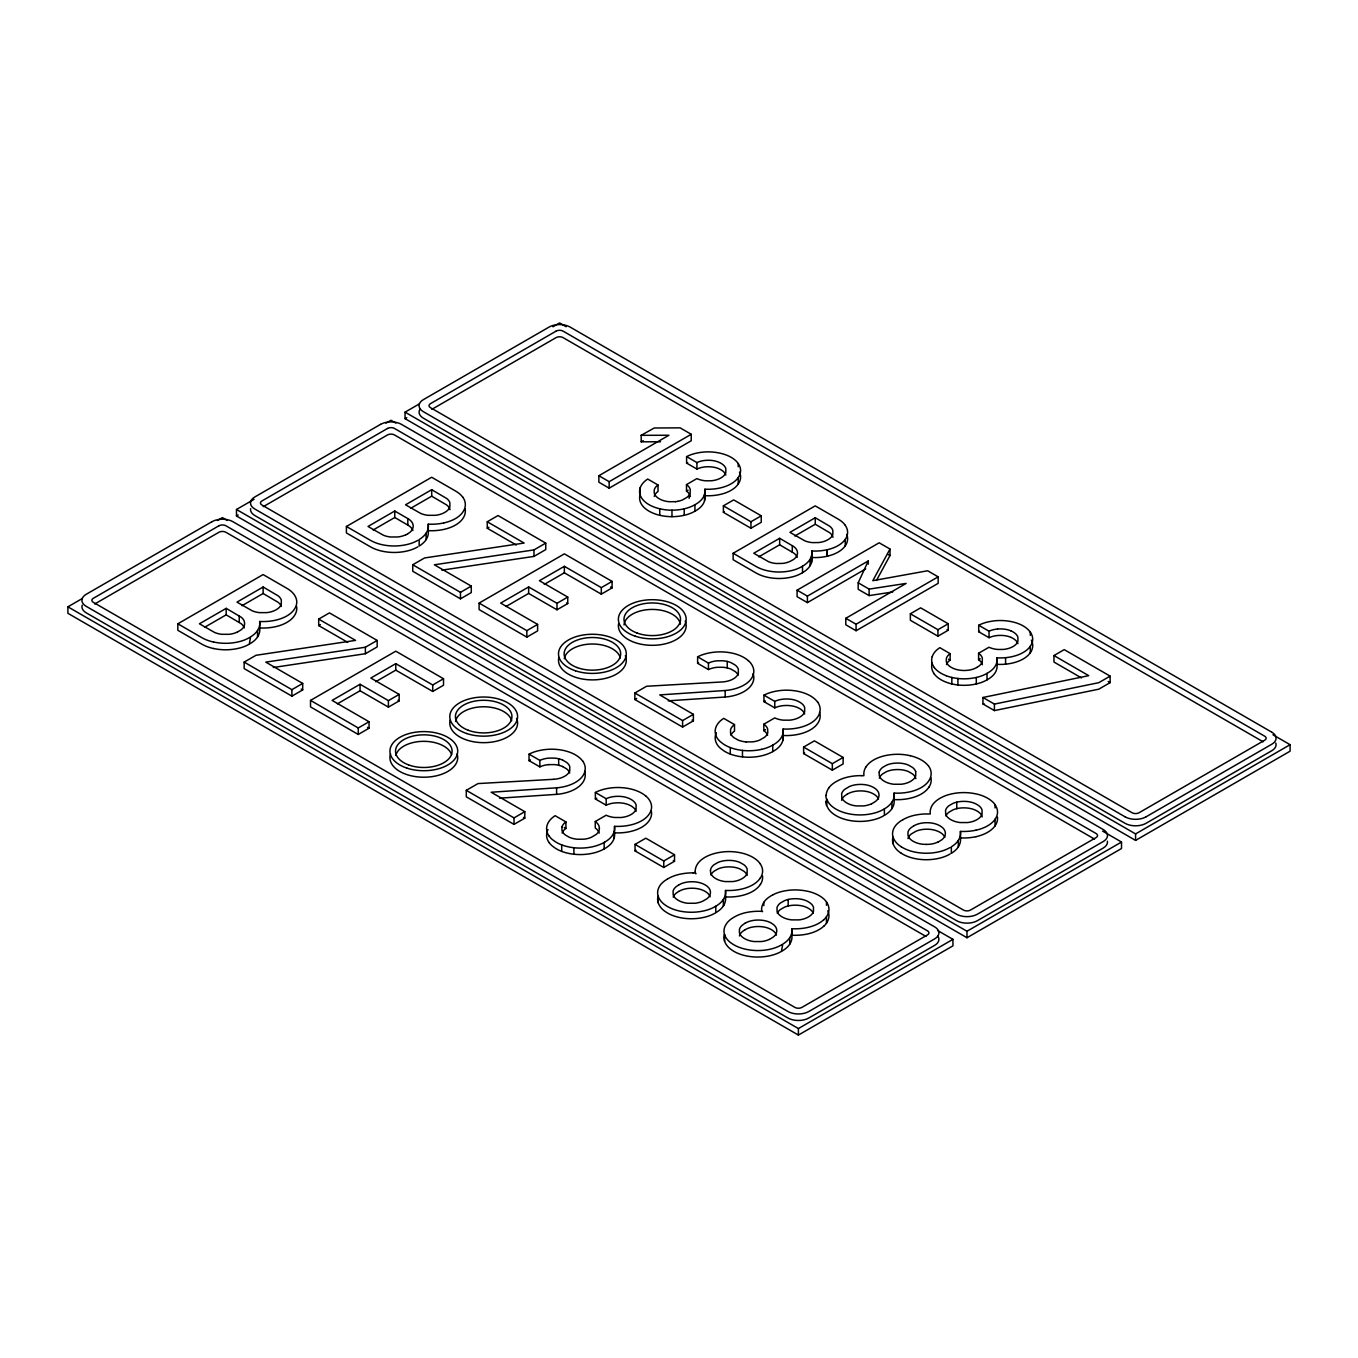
<?xml version="1.0" encoding="UTF-8"?>
<svg xmlns="http://www.w3.org/2000/svg" width="1358" height="1358" viewBox="0 0 1358 1358"><rect width="100%" height="100%" fill="white"/><g stroke="black" fill="none" stroke-linecap="round" stroke-linejoin="round"><path stroke-width="1.5" d="M599.404 828.278L599.217 829.891A17.875 10.321 0 0 1 598.08 832.403A17.586 10.151 0 0 1 595.856 834.661L591.29 837.326A17.45 10.066 0 0 1 583.974 839.193L577.49 839.244A17.926 10.355 0 0 1 569.291 837.275L565.369 835A17.62 10.185 0 0 1 561.957 830.264L561.974 827.056M879.203 772.142L879.203 775.367A17.79 10.27 0 0 0 880.374 777.862A17.739 10.236 0 0 0 882.598 780.103L883.158 780.527A20.557 11.866 0 0 0 885.11 781.699L886.519 782.378A17.654 10.185 0 0 0 893.819 784.245L901.22 784.245A17.586 10.151 0 0 0 908.536 782.378L909.249 782.055A20.489 11.832 0 0 0 911.286 780.935L912.457 780.103A17.637 10.185 0 0 0 915.699 775.893L915.699 771.616M811.863 551.009L811.931 558.715A32.371 18.689 0 0 1 811.643 562.008L811.524 562.467A34.408 19.878 0 0 1 810.098 565.709L810.098 559.224A34.408 19.878 0 0 0 811.524 555.982L811.643 555.507A32.371 18.689 0 0 0 811.931 552.231L811.863 551.009L814.002 551.059A33.254 19.199 0 0 0 826.852 549.82L827.65 549.65M639.991 488.354A32.864 18.978 0 0 0 641.961 498.522A32.117 18.537 0 0 0 654.115 507.06A30.776 17.773 0 0 0 659.75 508.792A33.118 19.114 0 0 0 671.972 510.201L672.753 510.167A33.322 19.233 0 0 0 684.211 508.826A31.862 18.401 0 0 0 694.906 504.735L695.551 504.378A31.387 18.112 0 0 0 703.172 497.435A34.578 19.963 0 0 0 704.564 494.193L704.666 493.735A32.286 18.639 0 0 0 704.972 490.442L704.887 489.219L707.026 489.27A32.864 18.978 0 0 0 720.64 487.845A31.794 18.35 0 0 0 738.175 477.626A33.254 19.199 0 0 0 740.602 470.564A33.203 19.165 0 0 0 738.209 463.502A31.557 18.214 0 0 0 720.402 453.266A33.441 19.301 0 0 0 708.146 451.858A33.492 19.335 0 0 0 695.89 453.283A31.132 17.977 0 0 0 687.674 456.084L686.605 456.611L686.605 463.095L696.926 469.053A17.535 10.117 0 0 1 702.069 467.373A17.62 10.168 0 0 1 705.464 466.88L706.347 466.812A19.929 11.509 0 0 1 709.996 466.796L710.879 466.863A17.06 9.845 0 0 1 718.874 468.731L720.249 469.393A19.606 11.322 0 0 1 722.133 470.53L722.677 470.937A17.094 9.862 0 0 1 725.817 475.011M640.348 493.956A34.408 19.861 0 0 0 640.178 494.397L640.042 494.838A32.864 18.978 0 0 0 641.961 505.006A32.117 18.537 0 0 0 654.115 513.562A30.776 17.773 0 0 0 659.75 515.293A33.118 19.114 0 0 0 671.972 516.685L672.753 516.668A33.322 19.233 0 0 0 684.211 515.31A31.862 18.401 0 0 0 694.906 511.236L695.551 510.88A31.387 18.112 0 0 0 703.172 503.92A34.578 19.963 0 0 0 704.564 500.678L704.666 500.219A32.286 18.639 0 0 0 704.972 496.943L704.887 489.219M640.042 488.354L640.178 487.912A34.408 19.861 0 0 1 641.961 484.416A31.302 18.061 0 0 1 647.732 479.051L658.019 485.01L658.019 491.494A17.552 10.134 0 0 0 655.388 494.006A17.128 9.879 0 0 0 654.25 496.434M892.766 591.969L869.12 595.602L858.188 589.304L858.188 582.803L868.288 560.922L807.399 596.128L807.399 602.612L797.095 596.671L797.095 590.17L879.169 542.793L889.999 549.039L889.999 555.524L876.436 580.477M889.999 549.039L872.804 580.681L927.633 570.767L938.157 576.844L938.157 583.346L856.083 630.723L845.796 624.782L845.796 618.297L906.142 583.414L869.12 589.117L858.188 582.803M715.208 906.567L715.7 906.278A33.543 19.368 0 0 0 723.39 899.42L723.678 898.945M715.802 906.227L715.802 912.712A33.543 19.368 0 0 0 723.39 905.922L723.678 905.447M894.09 793.123L894.175 800.847A34.663 20.014 0 0 1 892.24 808.112L891.968 808.587A33.543 19.368 0 0 1 884.381 815.377L884.381 808.893A33.543 19.368 0 0 0 891.968 802.103L892.257 801.627A34.663 20.014 0 0 0 894.192 794.362L894.09 793.123L896.229 793.174A34.527 19.929 0 0 0 909.605 791.901A32.982 19.046 0 0 0 928.94 780.612A34.527 19.946 0 0 0 928.702 766.184M213.579 648.513A34.748 20.064 0 0 0 225.496 649.803A34.052 19.657 0 0 0 238.94 648.207A31.37 18.112 0 0 0 244.729 646.374A33.967 19.606 0 0 0 249.278 644.15L250.585 636.902A33.475 19.318 0 0 0 257.562 630.485L257.85 630.01A34.612 19.98 0 0 0 259.785 622.745L259.684 621.506L261.822 621.557A34.493 19.912 0 0 0 275.199 620.283A32.982 19.046 0 0 0 294.533 608.995A34.527 19.946 0 0 0 296.774 602.12A34.561 19.963 0 0 0 294.296 594.77A32.779 18.927 0 0 0 286.945 588.354L263.096 574.57L177.83 623.797L177.83 630.299L201.697 644.065A33.186 19.165 0 0 0 213.562 648.53M249.957 643.76L250.585 643.386A33.475 19.318 0 0 0 257.562 636.97L257.85 636.495A34.612 19.98 0 0 0 259.785 629.229L259.684 621.506M428.262 524.188L428.33 531.895A34.612 19.98 0 0 1 426.412 539.16L426.123 539.635A33.475 19.318 0 0 1 419.164 546.069L419.164 539.567A33.475 19.318 0 0 0 426.14 533.151L426.429 532.676A34.612 19.98 0 0 0 428.364 525.41L428.262 524.188L430.401 524.222A34.493 19.912 0 0 0 443.777 522.949M724.459 934.304A34.731 20.047 0 0 0 723.967 937.546A33.746 19.487 0 0 0 724.595 941.247A35.376 20.421 0 0 0 726.479 944.879A32.015 18.486 0 0 0 730.519 949.072L732.675 950.6A33.373 19.267 0 0 0 745.746 955.794A34.663 20.014 0 0 0 757.679 957.05A34.086 19.674 0 0 0 771.123 955.455A32.541 18.791 0 0 0 781.444 951.398L782.768 944.15A33.424 19.301 0 0 0 789.745 937.733L790.016 937.258A34.544 19.946 0 0 0 791.952 929.992L791.85 928.753L794.006 928.804A34.425 19.878 0 0 0 807.382 927.531A33.254 19.199 0 0 0 823.797 919.689M782.14 951.007L782.768 950.634A33.424 19.301 0 0 0 789.745 944.217L790.016 943.742A34.544 19.946 0 0 0 791.952 936.477L791.85 928.753M951.347 853.316L951.347 846.832A33.424 19.301 0 0 0 958.324 840.398L958.595 839.923A34.544 19.946 0 0 0 960.53 832.658L960.429 831.436L962.584 831.469A34.425 19.878 0 0 0 975.961 830.196M951.347 853.316A33.424 19.301 0 0 0 958.324 846.883L958.595 846.407A34.544 19.946 0 0 0 960.53 839.142L960.429 831.436M975.961 830.213A33.254 19.199 0 0 0 992.375 822.354A32.252 18.622 0 0 0 995.058 819.383L995.346 818.942M975.961 836.698A33.254 19.199 0 0 0 992.375 828.838A32.252 18.622 0 0 0 995.058 825.885L995.346 825.426A34.425 19.878 0 0 0 997.536 818.518A34.578 19.963 0 0 0 997.451 817.126M827.633 549.634A31.794 18.35 0 0 0 845.185 539.415L845.525 538.99A33.152 19.131 0 0 0 847.613 532.353A33.237 19.182 0 0 0 845.236 525.291M827.633 556.118A31.794 18.35 0 0 0 845.185 545.899L845.525 545.475A33.152 19.131 0 0 0 847.613 538.837A33.237 19.182 0 0 0 846.696 534.407M678.661 884.992L676.403 886.502A17.484 10.083 0 0 0 673.076 891.154L673.212 894.905A17.569 10.151 0 0 0 676.454 899.115L677.031 899.522A20.557 11.866 0 0 0 678.983 900.71L680.392 901.389A17.586 10.151 0 0 0 687.691 903.257L695.058 903.257A17.416 10.049 0 0 0 702.918 901.084L706.805 898.843A17.926 10.338 0 0 0 709.046 896.586A17.807 10.27 0 0 0 710.064 894.616L710.336 893.564A21.032 12.137 0 0 0 710.421 891.917L710.115 890.322A17.586 10.151 0 0 0 706.89 886.078L705.719 885.263A20.472 11.815 0 0 0 703.682 884.143L702.969 883.82A17.603 10.168 0 0 0 695.652 881.936L693.836 881.783A20.421 11.781 0 0 0 690.068 881.8L689.151 881.851A17.909 10.338 0 0 0 680.901 883.837L678.796 884.907M678.661 891.476L676.403 892.987A17.484 10.083 0 0 0 673.212 897.129M847.239 794.158L844.982 795.652A17.484 10.083 0 0 0 841.654 800.32M744.999 923.287L742.758 924.798A17.467 10.083 0 0 0 739.414 929.466L739.414 932.691A17.637 10.185 0 0 0 742.792 937.427L743.369 937.835A20.557 11.866 0 0 0 745.321 939.006L746.747 939.685A17.586 10.151 0 0 0 754.029 941.552L761.414 941.552A17.382 10.032 0 0 0 769.273 939.396M744.999 929.789L742.758 931.299A17.467 10.083 0 0 0 739.414 935.951M913.578 825.97L911.337 827.48A17.467 10.083 0 0 0 907.993 832.131L907.993 835.357A17.637 10.185 0 0 0 911.388 840.093L911.948 840.5A20.557 11.866 0 0 0 913.9 841.688L915.326 842.367A17.586 10.151 0 0 0 922.608 844.235L926.292 844.421M976.826 667.44L979.118 665.946A16.941 9.778 0 0 0 982.241 661.838L982.343 658.189A17.501 10.1 0 0 0 978.592 653.249L989.014 647.24A17.433 10.066 0 0 0 997.943 649.464L1003.239 649.43A17.094 9.862 0 0 0 1011.71 647.24L1012.372 646.9A19.623 11.322 0 0 0 1014.222 645.78L1014.782 645.373A17.06 9.845 0 0 0 1017.906 641.299L1017.906 637.157A17.196 9.93 0 0 0 1014.222 632.675A19.606 11.322 0 0 0 1012.355 631.538L1010.963 630.893M407.723 533.779L409.556 532.574A17.926 10.338 0 0 0 411.78 530.316A17.807 10.27 0 0 0 412.815 528.33L413.087 527.277A21.032 12.137 0 0 0 413.172 525.648L412.866 524.052A17.586 10.151 0 0 0 409.641 519.808A19.114 11.034 0 0 0 407.824 518.603L394.771 511.015L368.001 526.463L383.143 535.103A17.586 10.151 0 0 0 390.442 536.987L397.809 536.97A17.416 10.049 0 0 0 405.669 534.814M937.597 930.502L952.943 939.346L952.943 945.847L798.402 1035.068L67.9 613.307L67.9 606.822L82.159 598.589M217.433 520.487L222.423 517.602L227.346 520.437M1102.611 831.113L1121.521 842.028L1121.521 848.512L966.998 937.733L236.479 515.972L236.479 509.488L254.031 499.354M386.012 423.153L391.002 420.267L395.925 423.119M1272.972 734.814L1290.1 744.693L1290.1 751.178L1135.577 840.398L405.057 418.654L405.057 412.153L419.316 403.92M552.944 326.769L559.598 322.932L566.15 326.735M236.479 515.972L238.21 514.971M405.057 418.654L406.789 417.653M94.704 604.004L218.961 532.251A4.906 2.835 0 0 1 225.886 532.268L925.969 936.443M263.282 506.67L387.539 434.933A4.906 2.835 0 0 1 394.465 434.933L1094.548 839.108M431.861 409.335L556.118 337.599A4.906 2.835 0 0 1 563.044 337.599L1263.127 741.791M417.857 546.816A33.967 19.606 0 0 1 413.307 549.039A31.37 18.112 0 0 1 407.519 550.89A34.052 19.657 0 0 1 394.092 552.468A34.748 20.064 0 0 1 382.158 551.178A33.186 19.165 0 0 1 370.276 546.731L346.409 532.964L346.409 526.48L431.674 477.252L455.541 491.019A32.881 18.978 0 0 1 462.603 496.977L462.891 497.435M237.226 632.217L240.977 629.891A17.926 10.338 0 0 0 243.201 627.651A17.807 10.27 0 0 0 244.236 625.665L244.508 624.612A21.032 12.137 0 0 0 244.576 622.982L244.287 621.387A17.586 10.151 0 0 0 241.062 617.143L226.192 608.35L199.422 623.797L214.564 632.438A17.586 10.151 0 0 0 221.863 634.305L229.23 634.305A17.416 10.049 0 0 0 237.09 632.149M263.129 587.012L236.971 602.12L252.113 610.76A17.654 10.185 0 0 0 259.412 612.628L266.796 612.628A17.586 10.151 0 0 0 274.112 610.76L274.842 610.438A20.489 11.832 0 0 0 276.879 609.318L278.05 608.486A17.637 10.185 0 0 0 281.293 604.276L281.293 599.998A17.654 10.185 0 0 0 278.05 595.789L263.129 587.012L263.129 593.497L242.013 605.702M431.708 489.695L405.55 504.786L420.691 513.426A17.654 10.185 0 0 0 427.991 515.31L435.375 515.31A17.586 10.151 0 0 0 442.691 513.443L443.421 513.103A20.489 11.832 0 0 0 445.458 511.983L446.629 511.168A17.637 10.185 0 0 0 449.871 506.941L449.871 502.681A17.654 10.185 0 0 0 446.629 498.454L431.708 489.695L431.708 496.179L410.591 508.367M204.566 627.311L226.192 614.834L226.192 608.35M373.144 529.993L394.771 517.5L394.771 511.015M405.804 534.899L407.706 533.796M249.872 637.326L249.38 637.615A33.967 19.606 0 0 1 244.729 639.89A31.37 18.112 0 0 1 238.94 641.723A34.052 19.657 0 0 1 225.513 643.319A34.748 20.064 0 0 1 213.579 642.011M273.281 667.491L365.387 653.724L377.168 646.917L377.168 640.433L365.387 647.24L265.778 662.127L302.698 683.43L302.698 689.915L291.902 696.145L244.168 668.594L244.168 662.11L256 655.286L355.558 640.382L318.689 619.095L318.689 625.58L347.733 642.351M318.689 619.095L329.434 612.882L377.168 640.433M441.859 570.156L533.966 556.407L545.746 549.6L545.746 543.115L533.966 549.905L434.356 564.792L471.277 586.113L471.277 592.597L460.481 598.827L412.747 571.26L412.747 564.775L424.579 557.951L524.137 543.047L487.267 521.761L487.267 528.245L516.312 545.016M487.267 521.761L498.013 515.548L545.746 543.115M318.689 625.58L320.369 624.612M487.267 528.245L488.948 527.277M641.18 435.324L654.233 427.991L680.103 427.855L691.239 434.288L691.239 440.773L609.165 488.167L598.861 482.209L598.861 475.724L668.9 435.256L641.18 435.324L641.18 441.808L660.514 441.774M598.861 475.724L609.165 481.683L691.239 434.288M244.168 662.11L291.902 689.66L302.698 683.43M412.747 564.775L460.481 592.343L471.277 586.113M337.429 703.817L360.057 690.764L388.405 707.128L399.167 700.898L399.167 694.413L388.405 700.626L360.057 684.262L332.099 700.405L369.036 721.743L369.036 728.227L358.257 734.457L310.524 706.907L310.524 700.405L395.789 651.178L443.523 678.745L443.523 685.23L432.727 691.46L395.772 670.139L375.691 681.733M506.008 606.5L528.635 593.429L556.984 609.793L567.746 603.563L567.746 597.079L556.984 603.308L528.635 586.945L500.678 603.088L537.615 624.408L537.615 630.893L526.836 637.123L479.102 609.572L479.102 603.088L564.368 553.86L612.102 581.411L612.102 587.895L601.305 594.142L564.351 572.804L544.269 584.398M690.356 496.553L690.254 496.026A17.501 10.1 0 0 0 686.503 491.104L686.486 484.619L696.909 478.593A17.433 10.066 0 0 0 705.837 480.817L711.134 480.783A16.975 9.812 0 0 0 714.444 480.308A17.162 9.913 0 0 0 719.604 478.593L720.266 478.271A19.623 11.322 0 0 0 722.133 477.133L722.677 476.743A17.077 9.862 0 0 0 725.817 472.652L725.817 468.527A17.094 9.862 0 0 0 722.677 464.436L722.133 464.046A19.606 11.322 0 0 0 720.249 462.908L718.874 462.246A17.06 9.845 0 0 0 710.879 460.362L709.996 460.311A19.929 11.509 0 0 0 706.347 460.328L705.464 460.396A17.62 10.168 0 0 0 702.069 460.888A17.535 10.117 0 0 0 696.943 462.569L686.605 456.611M686.486 491.104L688.116 490.17M443.523 678.745L432.727 684.975L395.772 663.655L370.836 678.049L399.167 694.413M612.102 581.411L601.305 587.641L564.351 566.32L539.415 580.715L567.746 597.079M723.39 505.838L733.676 499.897L761.244 515.819L761.244 522.304L750.957 528.245L723.39 512.322L723.39 505.838L750.957 521.761L761.244 515.819M723.39 512.322L724.34 511.779M310.524 700.405L358.257 727.973L369.036 721.743M479.102 603.088L526.836 630.638L537.615 624.408M809.826 566.167A32.185 18.571 0 0 1 802.51 572.703L801.95 573.025A32.643 18.842 0 0 1 796.823 575.469A29.978 17.298 0 0 1 791.918 576.98A32.83 18.944 0 0 1 779 578.508A33.356 19.267 0 0 1 767.525 577.269A31.93 18.435 0 0 1 756.083 572.991L733.15 559.751L733.15 553.266L815.224 505.872L838.175 519.112A31.506 18.197 0 0 1 845.27 525.274M779.662 538.294L753.758 553.249L768.407 561.618A17.094 9.862 0 0 0 776.335 563.502L782.598 563.417A16.856 9.727 0 0 0 790.152 561.346L793.411 559.564A17.382 10.032 0 0 0 797.129 555.066L797.384 554.047A20.149 11.628 0 0 0 797.401 551.942L797.163 550.924A17.111 9.879 0 0 0 793.496 546.408L779.662 538.294L779.662 544.796L793.496 552.893A17.111 9.879 0 0 1 797.18 557.408M815.258 517.737L789.949 532.353L804.598 540.722A17.162 9.913 0 0 0 812.525 542.623L818.806 542.538A17.043 9.829 0 0 0 825.885 540.722L826.581 540.399A19.81 11.441 0 0 0 828.55 539.313L829.704 538.532A17.06 9.845 0 0 0 832.827 534.441L832.827 530.316A17.094 9.862 0 0 0 829.704 526.225L815.258 517.737L815.258 524.239L794.854 536.003M758.766 556.848L779.662 544.796M802.425 566.269L801.95 566.541A32.643 18.842 0 0 1 796.823 568.985A29.978 17.298 0 0 1 791.918 570.496A32.83 18.944 0 0 1 779 572.024A33.356 19.267 0 0 1 767.525 570.767A31.93 18.435 0 0 1 756.083 566.507L733.15 553.266M582.752 761.108A34.544 19.946 0 0 1 583.04 775.554A33.288 19.216 0 0 1 557.221 787.776L491.155 792.24L524.799 811.677L524.799 818.161L514.02 824.391L466.286 796.823L466.286 790.339L477.982 783.583L553.657 779.305M748.292 660.582A32.151 18.571 0 0 1 751.025 663.536L751.347 663.977A34.578 19.963 0 0 1 753.826 671.327A34.544 19.946 0 0 1 751.619 678.219A33.288 19.216 0 0 1 725.8 690.458L659.733 694.906L693.378 714.342L693.378 720.826L682.599 727.056L634.865 699.506L634.865 693.021L646.561 686.265L723.084 681.903A18.52 10.694 0 0 0 732.709 679.238A20.064 11.577 0 0 0 734.525 678.117L735.085 677.693A17.637 10.185 0 0 0 738.328 673.483L738.328 669.205A17.654 10.185 0 0 0 735.085 664.996L731.147 662.721A17.552 10.134 0 0 0 727.243 661.431A17.637 10.185 0 0 0 722.897 660.786L717.313 660.803A18.078 10.44 0 0 0 708.452 663.077L697.622 656.831L697.622 663.315L708.452 669.562A18.078 10.44 0 0 1 717.313 667.287L722.897 667.27A17.637 10.185 0 0 1 727.243 667.932A17.552 10.134 0 0 1 731.147 669.205L735.085 671.48A17.654 10.185 0 0 1 738.141 675.198M634.865 699.506L636.698 698.453M807.399 602.612L865.691 568.917M466.286 790.339L514.02 817.906L524.799 811.677M634.865 693.021L682.599 720.572L693.378 714.342M845.796 618.297L856.083 624.239L938.157 576.844M910.369 613.782L920.639 607.841L948.224 623.763L948.224 630.248L937.937 636.189L910.369 620.266L910.369 613.782L937.937 629.705L948.224 623.763M599.184 833.133L599.031 832.624A18.027 10.406 0 0 0 595.262 828.024L595.262 821.522L606.16 815.224A17.96 10.372 0 0 0 614.563 817.482L620.929 817.516A17.654 10.185 0 0 0 629.671 815.258L630.35 814.919A20.251 11.696 0 0 0 632.285 813.748L632.845 813.34A17.637 10.185 0 0 0 636.087 809.113L636.087 804.836A17.654 10.185 0 0 0 632.845 800.626L632.285 800.218A20.268 11.696 0 0 0 630.333 799.03L628.907 798.351A17.535 10.117 0 0 0 621.557 796.501L619.74 796.365A20.709 11.967 0 0 0 615.972 796.382L614.156 796.535A18.095 10.44 0 0 0 606.194 798.725L595.364 792.461L595.364 798.962L606.194 805.209A18.095 10.44 0 0 1 614.156 803.019L615.972 802.867A20.709 11.967 0 0 1 619.74 802.85L621.557 802.985A17.535 10.117 0 0 1 628.907 804.853L630.333 805.532A20.268 11.696 0 0 1 632.285 806.703L632.845 807.11A17.654 10.185 0 0 1 636.087 811.337M767.626 735.289A18.027 10.406 0 0 0 763.841 730.689L763.841 724.204L774.756 717.907A17.96 10.372 0 0 0 783.142 720.147L789.507 720.181A17.654 10.185 0 0 0 798.249 717.924L798.945 717.584A20.251 11.696 0 0 0 800.864 716.413L801.424 716.005A17.637 10.185 0 0 0 804.666 711.779L804.666 707.518A17.654 10.185 0 0 0 801.424 703.291L800.864 702.884A20.268 11.696 0 0 0 798.911 701.713L797.502 701.034A17.535 10.117 0 0 0 790.135 699.166L788.319 699.031A20.709 11.967 0 0 0 784.551 699.047L782.734 699.2A18.095 10.44 0 0 0 774.773 701.39L763.943 695.143L763.943 701.628L774.773 707.874A18.095 10.44 0 0 1 782.734 705.685L784.551 705.532A20.709 11.967 0 0 1 788.319 705.515L790.135 705.668A17.535 10.117 0 0 1 797.502 707.518L798.928 708.197A20.268 11.696 0 0 1 800.864 709.368L801.424 709.793A17.654 10.185 0 0 1 804.666 714.002M763.841 730.689L765.539 729.704M549.073 835.985A31.675 18.282 0 0 0 552.146 839.38L555.269 841.688A34.442 19.878 0 0 0 561.686 844.897L562.399 845.151A32.168 18.571 0 0 0 567.593 846.662A35.546 20.523 0 0 0 573.891 847.748A34.188 19.742 0 0 0 593.005 846.662A33.067 19.097 0 0 0 604.157 842.435L604.802 842.079M761.617 749.378A33.067 19.097 0 0 0 772.736 745.118L773.381 744.744A32.592 18.825 0 0 0 781.02 737.988A35.732 20.625 0 0 0 782.768 734.152A33.594 19.385 0 0 0 783.176 730.248L783.108 729.025L785.247 729.076A34.239 19.776 0 0 0 799.404 727.599A33.033 19.063 0 0 0 817.94 716.515A34.527 19.929 0 0 0 817.686 702.086M549.073 842.469A31.675 18.282 0 0 0 552.146 845.864L555.269 848.173A34.442 19.878 0 0 0 561.686 851.381L562.399 851.636A32.168 18.571 0 0 0 567.593 853.147A35.546 20.523 0 0 0 573.891 854.233A34.188 19.742 0 0 0 593.005 853.147A33.067 19.097 0 0 0 604.157 848.937L604.802 848.563A32.592 18.825 0 0 0 612.441 841.807A35.732 20.625 0 0 0 614.189 837.971L614.172 831.469A33.594 19.385 0 0 0 614.597 827.582L614.529 826.36L616.668 826.394A34.239 19.776 0 0 0 630.825 824.934A33.033 19.063 0 0 0 649.362 813.849A34.527 19.929 0 0 0 651.585 806.958A34.612 19.98 0 0 0 649.107 799.607A32.134 18.554 0 0 0 646.052 796.212M716.328 732.709A34.561 19.946 0 0 0 717.584 745.152A31.675 18.282 0 0 0 720.725 748.53L723.848 750.838A34.442 19.878 0 0 0 730.264 754.063L730.977 754.318A32.168 18.571 0 0 0 736.172 755.829A35.546 20.523 0 0 0 742.47 756.898A34.188 19.742 0 0 0 761.583 755.829A33.067 19.097 0 0 0 772.736 751.602L773.381 751.229A32.592 18.825 0 0 0 781.02 744.49A35.732 20.625 0 0 0 782.768 740.636A33.594 19.385 0 0 0 783.176 736.749L783.108 729.025M635.035 844.404L645.814 838.192L674.536 854.776L674.536 861.261L663.756 867.473L635.035 850.906L635.035 844.404L663.756 860.989L674.536 854.776M803.613 747.087L814.393 740.857L843.114 757.441L843.114 763.926L832.335 770.156L803.613 753.571L803.613 747.087L832.335 763.671L843.114 757.441M635.035 850.906L636.036 850.329M803.613 753.571L804.615 752.994M982.36 664.673A17.501 10.1 0 0 0 978.592 659.733L980.221 658.8M987.045 673.364L987.639 673.025A31.302 18.078 0 0 0 994.973 666.54A33.458 19.318 0 0 0 997.078 659.088L996.976 657.866L999.115 657.9A31.998 18.469 0 0 0 1005.582 657.662L1006.397 657.595A33.814 19.521 0 0 0 1011.965 656.678A31.794 18.35 0 0 0 1030.281 646.272M934.338 674.094A32.066 18.52 0 0 0 946.22 682.191A30.793 17.773 0 0 0 951.839 683.923A34.171 19.725 0 0 0 957.916 684.975L958.68 685.043A32.236 18.605 0 0 0 964.061 685.315A33.441 19.301 0 0 0 976.3 683.957L977.047 683.77A30.945 17.875 0 0 0 982.615 682.005A32.965 19.029 0 0 0 987.011 679.883L987.639 679.509A31.302 18.078 0 0 0 994.973 673.025A33.458 19.318 0 0 0 997.078 665.573L996.976 657.866M1053.961 655.558L1064.231 649.633L1110.131 676.131L1110.131 682.616L1098.775 689.185L994.412 710.59L982.954 703.97L982.954 697.486L1088.726 675.656L1053.961 655.558L1053.961 662.042L1081.46 677.914M667.525 878.982L668.017 878.694A33.101 19.114 0 0 1 678.966 874.433L679.798 874.263A34.68 20.03 0 0 1 693.327 872.871M871.632 803.834L875.384 801.509A17.926 10.338 0 0 0 877.624 799.268A17.807 10.27 0 0 0 878.643 797.282L878.915 796.229A21.032 12.137 0 0 0 878.999 794.6L878.694 793.004A17.586 10.151 0 0 0 875.486 788.76L874.297 787.929A20.472 11.815 0 0 0 872.26 786.808L871.547 786.486A17.603 10.168 0 0 0 864.231 784.601L862.415 784.466A20.421 11.781 0 0 0 858.646 784.466L857.73 784.534A17.909 10.338 0 0 0 849.48 786.503L844.982 789.168A17.484 10.083 0 0 0 841.654 793.836L841.807 797.57A17.569 10.151 0 0 0 845.032 801.78L845.61 802.205A20.557 11.866 0 0 0 847.562 803.376L848.971 804.055A17.586 10.151 0 0 0 856.27 805.922L863.637 805.922A17.416 10.049 0 0 0 871.496 803.766M1110.131 676.131L1098.775 682.684L994.412 704.089L982.954 697.486M884.279 808.944L883.786 809.232A33.967 19.606 0 0 1 879.135 811.507A31.404 18.129 0 0 1 873.364 813.34A34.035 19.657 0 0 1 859.92 814.936A34.748 20.064 0 0 1 847.986 813.629A33.373 19.267 0 0 1 834.915 808.468L832.743 806.958A32.015 18.486 0 0 1 829.365 803.647A35.359 20.421 0 0 1 826.835 799.115L826.835 805.617A35.359 20.421 0 0 0 829.365 810.132A32.015 18.486 0 0 0 832.743 813.442L834.915 814.97A33.373 19.267 0 0 0 847.969 820.147A34.748 20.064 0 0 0 859.92 821.42A34.035 19.657 0 0 0 873.347 819.825A31.404 18.129 0 0 0 879.135 817.991A33.967 19.606 0 0 0 883.685 815.768M902.951 819.672L902.442 819.943A34.34 19.827 0 0 0 898.096 822.999L897.655 823.406A32.151 18.554 0 0 0 894.735 826.835A34.731 20.047 0 0 0 892.545 833.727A33.746 19.487 0 0 0 893.174 837.428L893.191 843.912A35.376 20.421 0 0 0 895.058 847.562A32.015 18.486 0 0 0 899.098 851.755L901.254 853.265M769.409 939.464L773.16 937.139A17.926 10.338 0 0 0 775.384 934.898A17.807 10.27 0 0 0 776.42 932.912L776.674 931.86A21.032 12.137 0 0 0 776.759 930.23L776.453 928.634A17.671 10.202 0 0 0 772.668 923.966L772.074 923.576A20.472 11.815 0 0 0 770.037 922.438L769.307 922.116A17.603 10.168 0 0 0 761.991 920.232L760.174 920.096A20.472 11.815 0 0 0 756.406 920.096L755.506 920.164A17.926 10.355 0 0 0 747.256 922.133L745.135 923.202M937.988 842.147L941.739 839.821A17.926 10.338 0 0 0 943.963 837.563A17.807 10.27 0 0 0 944.998 835.577L945.253 834.542A21.032 12.137 0 0 0 945.338 832.895L945.032 831.3A17.671 10.202 0 0 0 941.247 826.649L940.653 826.241A20.472 11.815 0 0 0 938.616 825.121L937.886 824.781A17.603 10.168 0 0 0 930.57 822.897L928.753 822.761A20.472 11.815 0 0 0 925.002 822.761L924.085 822.829A17.926 10.355 0 0 0 915.835 824.815L913.713 825.885M782.055 944.574L781.546 944.862A32.541 18.791 0 0 1 771.14 949.004A34.086 19.674 0 0 1 757.679 950.566A34.663 20.014 0 0 1 745.763 949.259A33.373 19.267 0 0 1 732.692 944.099L730.519 942.588A32.015 18.486 0 0 1 726.479 938.395A35.376 20.421 0 0 1 724.612 934.762A33.746 19.487 0 0 1 723.984 931.062A34.731 20.047 0 0 1 726.174 924.17A32.151 18.554 0 0 1 729.076 920.724L729.518 920.317A34.34 19.827 0 0 1 733.846 917.295L734.372 916.99A33.101 19.114 0 0 1 745.321 912.729L746.153 912.559A35.851 20.693 0 0 1 752.824 911.541A33.492 19.335 0 0 1 759.546 911.286L761.668 911.337L761.6 910.098A35.002 20.217 0 0 1 763.824 902.374L763.807 905.616M1146.067 816.82L1271.733 744.269A14.836 8.555 0 0 0 1271.716 732.149M67.9 606.822L798.402 1028.566L952.943 939.346M236.479 509.488L966.998 931.249L1121.521 842.028M405.057 412.153L1135.577 833.914L1290.1 744.693M641.18 441.808L643.217 440.671M976.758 667.491L974.705 668.509A17.026 9.829 0 0 1 970.953 669.749A16.737 9.659 0 0 1 967.626 670.309L964.961 670.479A20.268 11.696 0 0 1 962.228 670.428L961.345 670.36A17.433 10.066 0 0 1 952.722 668.136L952.043 667.796A19.912 11.492 0 0 1 950.176 666.659L949.615 666.269A17.06 9.845 0 0 1 946.322 661.686L946.339 658.579A17.128 9.879 0 0 1 947.494 656.169A17.552 10.134 0 0 1 950.125 653.656L939.821 647.681A31.302 18.078 0 0 0 934.032 653.045A34.171 19.725 0 0 0 932.284 656.559M847.375 794.074L849.48 793.004A17.909 10.338 0 0 1 857.73 791.018L858.646 790.95A20.421 11.781 0 0 1 862.415 790.95L864.231 791.103A17.603 10.168 0 0 1 871.547 792.97L872.26 793.31A20.472 11.815 0 0 1 874.297 794.43L875.469 795.245A17.586 10.151 0 0 1 878.507 798.979M678.796 891.391L680.901 890.322A17.909 10.338 0 0 1 689.151 888.336L690.068 888.285A20.421 11.781 0 0 1 693.836 888.285L695.652 888.421A17.603 10.168 0 0 1 702.969 890.305L703.682 890.627A20.472 11.815 0 0 1 705.719 891.748L706.89 892.579A17.586 10.151 0 0 1 710.115 896.823M745.135 929.704L747.256 928.634A17.926 10.355 0 0 1 755.489 926.648L756.406 926.58A20.472 11.815 0 0 1 760.174 926.58L761.991 926.733A17.603 10.168 0 0 1 769.307 928.6L770.037 928.94A20.472 11.815 0 0 1 772.074 930.06L772.668 930.468A17.671 10.202 0 0 1 776.47 935.119M772.668 894.922L775.282 893.666A32.032 18.486 0 0 1 782.531 891.34A35.681 20.591 0 0 1 788.047 890.373L788.845 890.271A34.137 19.708 0 0 1 807.195 891.188L807.993 891.34A32.405 18.706 0 0 1 813.187 892.851L813.883 893.106A34.137 19.708 0 0 1 823.576 898.707A32.185 18.571 0 0 1 826.496 902.018A34.578 19.963 0 0 1 828.974 909.351A34.595 19.98 0 0 1 826.445 916.718L826.479 923.202A32.252 18.622 0 0 1 823.865 926.19M686.605 463.095L687.657 462.569M946.186 675.741A30.793 17.773 0 0 0 951.839 677.438A34.171 19.725 0 0 0 957.916 678.474L958.68 678.559A32.236 18.605 0 0 0 964.061 678.83A33.441 19.301 0 0 0 976.3 677.455L977.047 677.286A30.945 17.875 0 0 0 982.615 675.503A32.965 19.029 0 0 0 987.011 673.381L987.028 679.883M827.65 556.135L826.869 556.322A33.254 19.199 0 0 1 814.002 557.561L811.863 557.493M956.762 802.171L957.594 801.984A17.722 10.236 0 0 1 960.242 801.559L961.99 801.424A20.591 11.883 0 0 1 965.742 801.424L966.658 801.475A17.654 10.185 0 0 1 974.874 803.427L975.587 803.766A20.438 11.798 0 0 1 977.624 804.887L978.812 805.701A17.654 10.202 0 0 1 982.055 809.928L982.038 814.189A17.637 10.185 0 0 1 978.812 818.416L977.624 819.23A20.489 11.832 0 0 1 975.587 820.351L974.874 820.69A17.586 10.151 0 0 1 967.558 822.558L960.174 822.558A17.671 10.202 0 0 1 952.875 820.673L951.449 819.994A20.557 11.866 0 0 1 949.514 818.823L948.936 818.416A17.569 10.151 0 0 1 945.694 814.189L945.558 810.454A17.739 10.236 0 0 1 948.953 805.718L952.892 803.444A17.722 10.236 0 0 1 956.762 802.154L956.762 808.655A17.722 10.236 0 0 0 952.892 809.928L948.953 812.203A17.739 10.236 0 0 0 945.881 815.92M956.762 808.655L957.594 808.468A17.722 10.236 0 0 1 960.242 808.044L961.99 807.908A20.591 11.883 0 0 1 965.742 807.908L966.658 807.976A17.654 10.185 0 0 1 974.874 809.911L975.587 810.251A20.438 11.798 0 0 1 977.624 811.371L978.812 812.186A17.654 10.202 0 0 1 982.055 816.413L982.19 816.939M788.183 899.488L789.015 899.302A17.722 10.236 0 0 1 791.663 898.894L793.411 898.758A20.591 11.883 0 0 1 797.163 898.741L798.08 898.809A17.654 10.185 0 0 1 806.296 900.761L807.008 901.084A20.438 11.798 0 0 1 809.045 902.221L810.234 903.036A17.654 10.202 0 0 1 813.476 907.246L813.459 911.524A17.637 10.185 0 0 1 810.234 915.733L809.045 916.565A20.489 11.832 0 0 1 807.008 917.685L806.296 918.008A17.586 10.151 0 0 1 798.979 919.892L791.595 919.875A17.671 10.202 0 0 1 784.296 918.008L782.87 917.329A20.557 11.866 0 0 1 780.935 916.158L780.358 915.733A17.569 10.151 0 0 1 777.099 911.524L776.98 907.789A17.739 10.236 0 0 1 780.375 903.036L784.313 900.778A17.722 10.236 0 0 1 788.183 899.488L788.183 905.973A17.722 10.236 0 0 0 784.313 907.263L780.375 909.537A17.739 10.236 0 0 0 777.302 913.238M788.183 905.973L789.015 905.803A17.722 10.236 0 0 1 791.663 905.379L793.411 905.243A20.591 11.883 0 0 1 797.163 905.243L798.08 905.294A17.654 10.185 0 0 1 806.296 907.246L807.008 907.585A20.438 11.798 0 0 1 809.045 908.706L810.234 909.52A17.654 10.202 0 0 1 813.272 913.238M678.032 501.289L678.847 501.119A16.958 9.795 0 0 0 682.616 499.863L687.012 497.3A17.145 9.896 0 0 0 689.168 495.11A16.924 9.778 0 0 0 690.136 493.192L690.254 489.542A17.501 10.1 0 0 0 686.503 484.619M982.954 703.97L984.109 703.733M996.976 664.351L999.115 664.401A31.998 18.469 0 0 0 1005.582 664.164L1006.397 664.079A33.814 19.521 0 0 0 1011.965 663.162A31.794 18.35 0 0 0 1030.281 652.757M675.52 501.662L669.256 501.73A17.416 10.066 0 0 1 660.616 499.506L659.954 499.15A19.912 11.492 0 0 1 658.07 498.03L657.527 497.622A17.06 9.845 0 0 1 654.216 493.039L654.25 489.932A17.128 9.879 0 0 1 655.388 487.522A17.552 10.134 0 0 1 658.036 485.01M668.187 700.83L725.817 696.977A33.288 19.216 0 0 0 751.653 684.721A34.544 19.946 0 0 0 753.809 677.812A34.578 19.963 0 0 0 753.028 673.653M499.608 798.164L557.238 794.311A33.288 19.216 0 0 0 583.074 782.038A34.544 19.946 0 0 0 584.602 771.242M553.708 779.305L554.505 779.237A18.52 10.694 0 0 0 564.13 776.572A20.064 11.577 0 0 0 565.947 775.452L566.507 775.028A17.637 10.185 0 0 0 569.749 770.818L569.749 766.54A17.654 10.185 0 0 0 566.507 762.33L562.568 760.056M997.553 629.043L998.453 628.975A19.963 11.526 0 0 1 1002.085 628.958L1002.985 629.009A17.043 9.845 0 0 1 1010.98 630.876M548.734 764.622L554.319 764.605A17.637 10.185 0 0 1 558.664 765.267L559.479 765.471M926.309 844.421L929.992 844.235A17.382 10.032 0 0 0 937.852 842.062M783.108 735.51L785.247 735.561A34.239 19.776 0 0 0 799.404 734.084A33.033 19.063 0 0 0 817.94 723.016A34.527 19.929 0 0 0 820.164 716.124A34.612 19.98 0 0 0 819.536 712.407M861.787 775.656L863.909 775.707L863.841 774.467A35.087 20.268 0 0 1 866.048 766.744M614.529 826.36L614.529 832.844L616.668 832.895A34.239 19.776 0 0 0 630.825 831.419A33.033 19.063 0 0 0 649.362 820.334A34.527 19.929 0 0 0 651.585 813.442A34.612 19.98 0 0 0 651.229 810.658M693.208 872.99L695.33 873.024L695.262 871.802M704.887 495.704L707.026 495.755A32.864 18.978 0 0 0 720.64 494.346A31.794 18.35 0 0 0 738.175 484.11A33.254 19.199 0 0 0 740.602 477.065A33.203 19.165 0 0 0 739.482 472.177M428.262 530.672L430.401 530.723A34.493 19.912 0 0 0 443.777 529.433A32.982 19.046 0 0 0 463.112 518.162A34.527 19.946 0 0 0 465.098 508.741M259.684 628.007L261.822 628.041A34.493 19.912 0 0 0 275.199 626.768A32.982 19.046 0 0 0 294.533 615.497A34.527 19.946 0 0 0 296.774 608.605A34.561 19.963 0 0 0 296.536 606.279M894.09 799.624L896.229 799.658A34.527 19.929 0 0 0 909.605 798.385A32.982 19.046 0 0 0 928.94 787.114M960.429 837.92L962.584 837.971A34.425 19.878 0 0 0 975.961 836.698M723.661 905.43A34.663 20.014 0 0 0 725.613 898.181L725.511 890.458L727.65 890.509A34.527 19.929 0 0 0 741.027 889.218A32.982 19.046 0 0 0 760.361 877.947M725.511 896.942L727.65 896.993A34.527 19.929 0 0 0 741.027 895.72A32.982 19.046 0 0 0 760.361 884.431M791.85 935.238L794.006 935.289A34.425 19.878 0 0 0 807.382 934.015A33.254 19.199 0 0 0 823.797 926.173M746.068 741.909L752.553 741.858A17.45 10.066 0 0 0 759.869 739.991L764.435 737.343A17.586 10.151 0 0 0 766.659 735.085A17.875 10.321 0 0 0 767.796 732.573L767.61 728.805A18.027 10.406 0 0 0 763.841 724.204M910.216 755.71L909.436 755.523A35.614 20.557 0 0 0 903.902 754.641A33.95 19.606 0 0 0 897.485 754.284A34.442 19.895 0 0 0 884.771 755.727A32.999 19.046 0 0 0 866.098 766.744M548.717 764.605A18.078 10.44 0 0 0 539.873 766.88L529.043 760.633L529.043 754.148L539.873 760.395A18.078 10.44 0 0 1 548.717 758.12L554.319 758.104A17.637 10.185 0 0 1 558.664 758.766L559.479 758.969A17.637 10.185 0 0 1 562.653 760.073M730.893 735.187A17.994 10.389 0 0 1 734.508 731.096L734.508 724.612L723.729 718.365A32.66 18.859 0 0 0 717.347 724.408A34.561 19.946 0 0 0 717.584 738.667A31.675 18.282 0 0 0 720.725 742.045L723.848 744.354A34.442 19.878 0 0 0 730.264 747.562L730.977 747.817A32.168 18.571 0 0 0 736.172 749.327A35.546 20.523 0 0 0 742.47 750.414A34.188 19.742 0 0 0 761.583 749.344M1010.963 637.377L1012.355 638.039A19.606 11.322 0 0 1 1014.222 639.177A17.196 9.93 0 0 1 1017.923 643.658M562.568 766.54L566.507 768.815A17.654 10.185 0 0 1 569.749 773.025M1271.733 732.149L570.088 327.057A14.836 8.555 0 0 0 549.107 327.057L423.424 399.608A14.836 8.555 0 0 0 423.441 411.729L1125.069 816.82M888.302 554.556L889.999 555.524M1108.162 681.478L1110.131 682.616M815.258 524.239L829.687 532.709A17.094 9.862 0 0 1 832.827 536.8L832.963 537.293M1010.98 637.377A17.043 9.845 0 0 0 1002.985 635.493L1002.085 635.442A19.963 11.526 0 0 0 998.453 635.459L997.553 635.527A17.518 10.117 0 0 0 989.031 637.7L978.694 631.742L978.694 625.24L989.031 631.215A17.518 10.117 0 0 1 997.553 629.026M947.035 629.569L948.224 630.248M797.095 590.17L807.399 596.128M610.574 587.012L612.102 587.895M431.708 496.179L446.629 504.938A17.654 10.185 0 0 1 449.871 509.165L450.007 509.674M566.592 602.901L567.746 603.563M692.071 720.063L693.378 720.826M346.409 526.48L370.276 540.246A33.186 19.165 0 0 0 382.141 544.711A34.748 20.064 0 0 0 394.075 545.984A34.052 19.657 0 0 0 407.519 544.388A31.37 18.112 0 0 0 413.307 542.555A33.967 19.606 0 0 0 417.857 540.331M263.129 593.497L278.05 602.273A17.654 10.185 0 0 1 281.293 606.483M398.013 700.236L399.167 700.898M673.296 860.548L674.536 861.261M301.221 689.066L302.698 689.915M367.509 727.345L369.036 728.227M523.492 817.397L524.799 818.161M177.83 623.797L201.697 637.581A33.186 19.165 0 0 0 213.562 642.045M948.512 659.207L950.125 660.141A17.552 10.134 0 0 0 947.477 662.653A17.128 9.879 0 0 0 946.492 664.571M562.11 833.031A17.994 10.389 0 0 1 565.93 828.431L565.93 821.929L555.15 815.683A32.66 18.859 0 0 0 548.768 821.743A34.561 19.946 0 0 0 549.005 836.002M564.249 827.446L565.93 828.431M394.771 517.5L407.807 525.088A19.114 11.034 0 0 1 409.641 526.293A17.586 10.151 0 0 1 412.866 530.537M226.192 614.834L241.062 623.628A17.586 10.151 0 0 1 244.287 627.871M901.254 846.781L899.098 845.253A32.015 18.486 0 0 1 895.058 841.06A35.376 20.421 0 0 1 893.191 837.428M817.686 702.273L817.38 701.831A32.202 18.588 0 0 0 814.63 698.895A33.152 19.148 0 0 0 799.183 691.595A34.799 20.098 0 0 0 786.418 690.17A34.935 20.166 0 0 0 773.67 691.663A32.626 18.842 0 0 0 763.943 695.143M915.852 778.626L915.699 778.117A17.654 10.185 0 0 0 912.457 773.89L908.519 771.616A17.569 10.151 0 0 0 901.22 769.748L899.403 769.613A20.523 11.849 0 0 0 895.652 769.613L893.836 769.765A17.705 10.219 0 0 0 886.536 771.633L882.615 773.907A17.739 10.236 0 0 0 879.356 778.117M614.529 832.844L614.597 834.067A33.594 19.385 0 0 1 614.172 837.971M725.511 890.458L725.596 891.68A34.663 20.014 0 0 1 723.661 898.945M599.404 828.278L599.031 826.139A18.027 10.406 0 0 0 595.262 821.522M1135.577 833.914L1135.577 840.398M1030.315 635.391L1030.332 632.132A33.203 19.182 0 0 1 1032.708 639.211A33.169 19.148 0 0 1 1030.298 646.272L1030.315 652.774A33.169 19.148 0 0 0 1031.367 640.195M1005.582 657.662L1005.599 664.164M902.985 819.655A33.101 19.114 0 0 1 913.9 815.411L914.732 815.241A35.851 20.693 0 0 1 921.403 814.206A33.492 19.335 0 0 1 928.125 813.968L930.247 814.002L930.179 812.78A35.002 20.217 0 0 1 932.403 805.039A33.067 19.097 0 0 1 941.264 797.604L943.861 796.348A32.032 18.486 0 0 1 951.109 794.023A35.681 20.608 0 0 1 957.424 792.936A34.137 19.708 0 0 1 975.774 793.853L976.572 794.006A32.303 18.656 0 0 1 982.462 795.771A34.12 19.708 0 0 1 992.002 801.305A32.185 18.571 0 0 1 995.075 804.683L995.075 807.925M995.058 819.383L995.058 825.885M994.412 704.089L994.412 710.59M989.031 631.215L989.031 637.7M978.592 653.249L978.592 659.75M976.3 677.455L976.3 683.957M966.998 931.249L966.998 937.733M958.307 840.398L958.307 846.883M957.916 678.474L957.916 684.975M951.839 677.438L951.839 683.94M950.125 653.656L950.125 660.141M937.937 629.705L937.937 636.189M891.951 802.103L891.968 808.587M869.12 589.117L869.12 595.602M868.288 560.922L868.288 564.164M856.083 624.239L856.083 630.723M845.236 539.415L845.236 545.916M832.335 763.671L832.335 770.156M826.496 902.018L826.479 905.26M811.524 555.982L811.524 562.467M802.527 572.703L802.51 566.218A32.185 18.571 0 0 0 809.826 559.683M798.402 1028.566L798.402 1035.068M792.291 545.627L792.274 552.129M789.728 937.733L789.728 944.217M782.751 734.152L782.751 740.636M774.773 701.39L774.773 707.874M772.736 745.118L772.736 751.602M750.957 521.761L750.957 528.245M742.47 750.414L742.47 756.898M738.226 463.502L738.226 466.745M738.209 477.643L738.209 484.127M730.281 747.562L730.281 754.046M727.243 661.448L727.243 667.932M725.189 690.543L725.189 697.027M724.612 934.745L724.612 941.247M723.373 899.42L723.39 905.905M708.452 663.077L708.452 669.562M704.547 494.193L704.564 500.678M696.926 462.569L696.926 469.053M694.923 504.752L694.923 511.236M689.168 495.11L689.168 498.369M684.211 508.826L684.211 515.31M682.599 720.572L682.599 727.056M671.972 510.184L671.972 516.668M663.756 860.989L663.756 867.473M659.75 508.809L659.75 515.293M667.508 878.999A32.881 18.978 0 0 0 660.073 885.399A34.68 20.03 0 0 0 657.628 892.749A33.848 19.538 0 0 0 658.257 896.45L658.257 902.934A35.359 20.421 0 0 0 660.786 907.467A32.015 18.486 0 0 0 664.164 910.777L666.32 912.287A33.373 19.267 0 0 0 679.39 917.482A34.748 20.064 0 0 0 691.341 918.755A34.035 19.657 0 0 0 704.768 917.159A31.404 18.129 0 0 0 710.557 915.326A33.967 19.606 0 0 0 715.106 913.102M640.178 487.912L640.178 494.397M609.165 481.683L609.165 488.167M606.194 798.708L606.194 805.209M604.157 842.452L604.157 848.937M601.305 587.641L601.305 594.142M573.891 847.731L573.891 854.233M564.351 566.32L564.351 572.804M561.703 844.897L561.703 851.381M558.664 758.766L558.664 765.267M556.984 603.308L556.984 609.793M556.61 787.878L556.61 794.362M539.873 760.395L539.873 766.88M533.966 549.905L533.966 556.407M528.635 586.945L528.635 593.429M526.836 630.638L526.836 637.123M514.02 817.906L514.02 824.391M460.481 592.343L460.481 598.827M432.727 684.975L432.727 691.46M426.123 533.151L426.123 539.635M407.824 518.603L407.807 525.088M395.772 663.655L395.772 670.139M388.405 700.626L388.405 707.128M365.387 647.24L365.387 653.724M360.057 684.262L360.057 690.764M358.257 727.973L358.257 734.457M291.902 689.66L291.902 696.145M257.545 630.468L257.545 636.97M239.246 615.921L239.229 622.422M420.182 408.928A14.836 8.555 0 0 0 423.441 418.213L1125.069 823.304A14.836 8.555 0 0 0 1146.05 823.304L1271.733 750.753A14.836 8.555 0 0 0 1275.79 743.064M1146.05 816.82A14.836 8.555 0 0 1 1125.086 816.82M250.585 508.673A14.836 8.555 0 0 0 254.863 515.548L956.49 920.639A14.836 8.555 0 0 0 977.471 920.639L1103.154 848.088A14.836 8.555 0 0 0 1107.415 841.196M625.325 655.659A33.899 19.572 0 0 1 594.023 679.866A33.899 19.572 0 0 1 558.851 657.51M564.266 658.766A28.263 16.313 0 0 1 591.715 644.015A28.263 16.313 0 0 1 620.368 657.985M685.196 621.098A33.899 19.572 0 0 1 654.709 645.271A33.899 19.572 0 0 1 618.535 623.882M624.035 624.969A28.263 16.313 0 0 1 651.585 609.436A28.263 16.313 0 0 1 680.409 624.188M82.21 605.176A14.836 8.555 0 0 0 86.284 612.865L787.912 1017.974A14.836 8.555 0 0 0 808.893 1017.957L934.576 945.406A14.836 8.555 0 0 0 937.818 936.137M457.086 753.911A33.899 19.572 0 0 1 423.815 777.217A33.899 19.572 0 0 1 390.544 753.911M395.84 755.303A28.263 16.313 0 0 1 423.136 741.332A28.263 16.313 0 0 1 451.569 754.539M516.617 718.433A33.899 19.572 0 0 1 485.315 742.639A33.899 19.572 0 0 1 450.143 720.283M455.558 721.522A28.263 16.313 0 0 1 483.007 706.771A28.263 16.313 0 0 1 511.66 720.742M695.839 873.907A35.087 20.268 0 0 1 696.009 873.415M657.985 896.467A34.68 20.03 0 0 0 657.628 899.234A33.848 19.538 0 0 0 658.257 902.934M760.412 884.448A34.527 19.946 0 0 0 762.619 877.557A34.561 19.963 0 0 0 762.534 876.148M747.121 875.435A17.654 10.185 0 0 0 743.878 871.225L739.94 868.95A17.569 10.151 0 0 0 732.641 867.066L730.825 866.93A20.523 11.849 0 0 0 727.073 866.93L725.257 867.083A17.705 10.219 0 0 0 717.958 868.967L714.036 871.225A17.739 10.236 0 0 0 710.964 874.942M695.228 871.802A35.087 20.268 0 0 1 697.469 864.061A32.999 19.046 0 0 1 716.209 853.079A34.442 19.895 0 0 1 728.906 851.585A33.95 19.606 0 0 1 735.323 851.958A35.614 20.557 0 0 1 740.857 852.858L741.638 853.028A32.1 18.537 0 0 1 747.528 854.81A33.322 19.233 0 0 1 760.174 863.705M658.257 896.45A35.359 20.421 0 0 0 660.786 900.982A32.015 18.486 0 0 0 664.164 904.292L666.32 905.803A33.373 19.267 0 0 0 679.39 910.997A34.748 20.064 0 0 0 691.341 912.253A34.035 19.657 0 0 0 704.768 910.675A31.404 18.129 0 0 0 710.557 908.825A33.967 19.606 0 0 0 715.106 906.601M760.412 877.964A34.527 19.946 0 0 0 762.619 871.055A34.561 19.963 0 0 0 760.14 863.722M762.347 911.727A35.002 20.217 0 0 1 762.551 911.252M826.445 923.202A34.595 19.98 0 0 0 828.957 915.852A34.578 19.963 0 0 0 827.786 910.777M826.479 916.718A32.252 18.622 0 0 1 823.865 919.705M763.756 902.357A33.067 19.097 0 0 1 772.685 894.939M529.043 760.633A32.575 18.808 0 0 1 530.452 759.954M559.581 765.488A17.637 10.185 0 0 1 562.653 766.557M582.769 761.295A32.083 18.52 0 0 0 579.713 757.917A33.135 19.131 0 0 0 564.266 750.618A34.867 20.132 0 0 0 551.501 749.192A34.85 20.132 0 0 0 537.989 750.855A32.575 18.808 0 0 0 529.043 754.148M595.364 798.962A32.626 18.842 0 0 1 596.773 798.266M549.005 842.486A34.561 19.946 0 0 1 547.97 829.585M595.364 792.461A32.626 18.842 0 0 1 605.074 788.964A34.935 20.166 0 0 1 617.839 787.504A34.799 20.098 0 0 1 630.604 788.947A33.152 19.148 0 0 1 646.001 796.229M561.957 827.056A17.994 10.389 0 0 1 565.93 821.929M604.819 842.045A32.592 18.825 0 0 0 612.441 835.323A35.732 20.625 0 0 0 614.189 831.486M978.711 631.742A31.166 17.994 0 0 1 979.576 631.3M934.372 674.077A32.796 18.927 0 0 1 932.233 663.043M978.711 625.257A31.166 17.994 0 0 1 987.979 621.913L992.528 621.081A32.728 18.893 0 0 1 1000.252 620.521A32.592 18.825 0 0 1 1006.431 620.861A34.374 19.844 0 0 1 1012.525 621.879A31.557 18.214 0 0 1 1030.264 632.149M934.372 667.593A32.796 18.927 0 0 1 932.233 656.542M946.22 675.707A32.066 18.52 0 0 1 934.338 667.593M677.965 501.306A16.958 9.795 0 0 1 675.435 501.696M826.207 801.916A34.68 20.03 0 0 1 826.377 800.049M826.496 805.515A34.035 19.657 0 0 1 825.885 801.797M930.943 777.693A34.527 19.946 0 0 1 928.991 787.114M861.787 775.639A34.697 20.03 0 0 0 848.394 776.946L847.562 777.115A33.101 19.114 0 0 0 836.63 781.359L836.104 781.648A32.881 18.978 0 0 0 828.652 788.081M826.207 795.415A34.68 20.03 0 0 1 828.703 788.098M826.496 799.03A34.035 19.657 0 0 1 825.885 795.313M928.431 765.929A33.407 19.284 0 0 0 916.09 757.509A32.1 18.537 0 0 0 910.216 755.71M915.699 771.616A17.654 10.185 0 0 0 912.457 767.406L908.519 765.131A17.569 10.151 0 0 0 901.22 763.264L899.403 763.111A20.523 11.849 0 0 0 895.652 763.128L893.836 763.264A17.705 10.219 0 0 0 886.536 765.148L882.615 767.406A17.739 10.236 0 0 0 879.203 772.142M892.919 837.428A34.731 20.047 0 0 0 892.545 840.212A33.746 19.487 0 0 0 893.174 843.912M901.271 853.265A33.373 19.267 0 0 0 914.324 858.46A34.663 20.014 0 0 0 926.258 859.733A34.086 19.674 0 0 0 939.702 858.137A32.541 18.791 0 0 0 950.023 854.063M944.862 837.275A17.671 10.202 0 0 0 941.247 833.133L940.653 832.726A20.472 11.815 0 0 0 938.616 831.605L937.886 831.283A17.603 10.168 0 0 0 930.57 829.399L928.753 829.246A20.472 11.815 0 0 0 925.002 829.263L924.085 829.314A17.926 10.355 0 0 0 915.835 831.3L911.337 833.965A17.467 10.083 0 0 0 907.993 838.616M901.271 846.764A33.373 19.267 0 0 0 914.324 851.975A34.663 20.014 0 0 0 926.258 853.231A34.086 19.674 0 0 0 939.702 851.636A32.541 18.791 0 0 0 950.023 847.579M995.329 818.942A34.425 19.878 0 0 0 997.536 812.033A34.578 19.963 0 0 0 995.058 804.683M697.622 663.315A32.575 18.808 0 0 1 698.555 662.84M748.224 660.599A33.135 19.131 0 0 0 732.845 653.283A34.867 20.132 0 0 0 720.079 651.857A34.85 20.132 0 0 0 706.567 653.521A32.575 18.808 0 0 0 697.622 656.831M763.943 701.628A32.626 18.842 0 0 1 765.352 700.932M746.068 741.909A17.926 10.355 0 0 1 737.869 739.94L733.948 737.666A17.62 10.185 0 0 1 730.536 732.947L730.553 729.738A17.994 10.389 0 0 1 734.508 724.612M443.76 522.932A32.982 19.046 0 0 0 463.112 511.677A34.527 19.946 0 0 0 462.874 497.249M710.455 870.546L710.624 872.702A17.739 10.236 0 0 0 714.019 877.438L714.58 877.845A20.557 11.866 0 0 0 716.532 879.033L717.941 879.712A17.654 10.185 0 0 0 725.24 881.58L732.641 881.58A17.586 10.151 0 0 0 739.94 879.712L740.67 879.373A20.489 11.832 0 0 0 742.707 878.253L743.878 877.438A17.637 10.185 0 0 0 747.121 873.228L747.121 868.95A17.654 10.185 0 0 0 743.878 864.723L739.94 862.466A17.569 10.151 0 0 0 732.641 860.582L730.825 860.446A20.523 11.849 0 0 0 727.073 860.446L725.257 860.599A17.705 10.219 0 0 0 717.958 862.466L714.036 864.74A17.739 10.236 0 0 0 710.624 869.476L710.455 870.546M211.933 521.71L86.267 594.261A14.836 8.555 0 0 0 86.284 606.381L787.912 1011.472A14.836 8.555 0 0 0 808.893 1011.472L934.576 938.921A14.836 8.555 0 0 0 934.559 926.818L232.931 521.71A14.836 8.555 0 0 0 211.95 521.727M380.512 424.392L254.846 496.943A14.836 8.555 0 0 0 254.863 509.046L956.49 914.155A14.836 8.555 0 0 0 977.471 914.138L1103.154 841.587A14.836 8.555 0 0 0 1103.137 829.483L401.51 424.392A14.836 8.555 0 0 0 380.529 424.392M218.961 525.767L93.295 598.318A4.906 2.835 0 0 0 93.295 602.324L794.939 1007.415A4.906 2.835 0 0 0 801.865 1007.415L927.548 934.864A4.906 2.835 0 0 0 927.531 930.875L225.903 525.767A4.906 2.835 0 0 0 218.977 525.767M387.539 428.449L261.873 501A4.906 2.835 0 0 0 261.873 504.989L963.518 910.098A4.906 2.835 0 0 0 970.444 910.081L1096.127 837.546A4.906 2.835 0 0 0 1096.127 833.54L394.482 428.449A4.906 2.835 0 0 0 387.556 428.449M556.118 331.114L430.452 403.666A4.906 2.835 0 0 0 430.469 407.672L1132.097 812.763A4.906 2.835 0 0 0 1139.023 812.763L1264.705 740.212A4.906 2.835 0 0 0 1264.705 736.206L563.061 331.114A4.906 2.835 0 0 0 556.135 331.114M826.869 556.322L826.869 549.837L826.869 556.322M575.452 670.784A33.899 19.572 0 0 0 626.293 653.826A33.899 19.572 0 0 0 575.452 636.885A33.899 19.572 0 0 0 575.452 670.784M577.116 667.559A28.263 16.313 0 0 0 620.64 654.624A28.263 16.313 0 0 0 579.459 639.329A28.263 16.313 0 0 0 577.116 667.559M635.323 636.223A33.899 19.572 0 0 0 686.163 619.265A33.899 19.572 0 0 0 635.323 602.324A33.899 19.572 0 0 0 635.323 636.223M636.97 632.998A28.263 16.313 0 0 0 680.494 620.046A28.263 16.313 0 0 0 639.329 604.768A28.263 16.313 0 0 0 636.97 632.998M406.874 768.102A33.899 19.572 0 0 0 457.714 751.161A33.899 19.572 0 0 0 406.874 734.22A33.899 19.572 0 0 0 406.874 768.102M408.537 764.894A28.263 16.313 0 0 0 452.061 751.942A28.263 16.313 0 0 0 410.88 736.647A28.263 16.313 0 0 0 408.537 764.894M466.745 733.541A33.899 19.572 0 0 0 517.585 716.6A33.899 19.572 0 0 0 466.745 699.642A33.899 19.572 0 0 0 466.745 733.541M468.391 730.315A28.263 16.313 0 0 0 511.915 717.38A28.263 16.313 0 0 0 470.751 702.086A28.263 16.313 0 0 0 468.391 730.315"/></g></svg>
